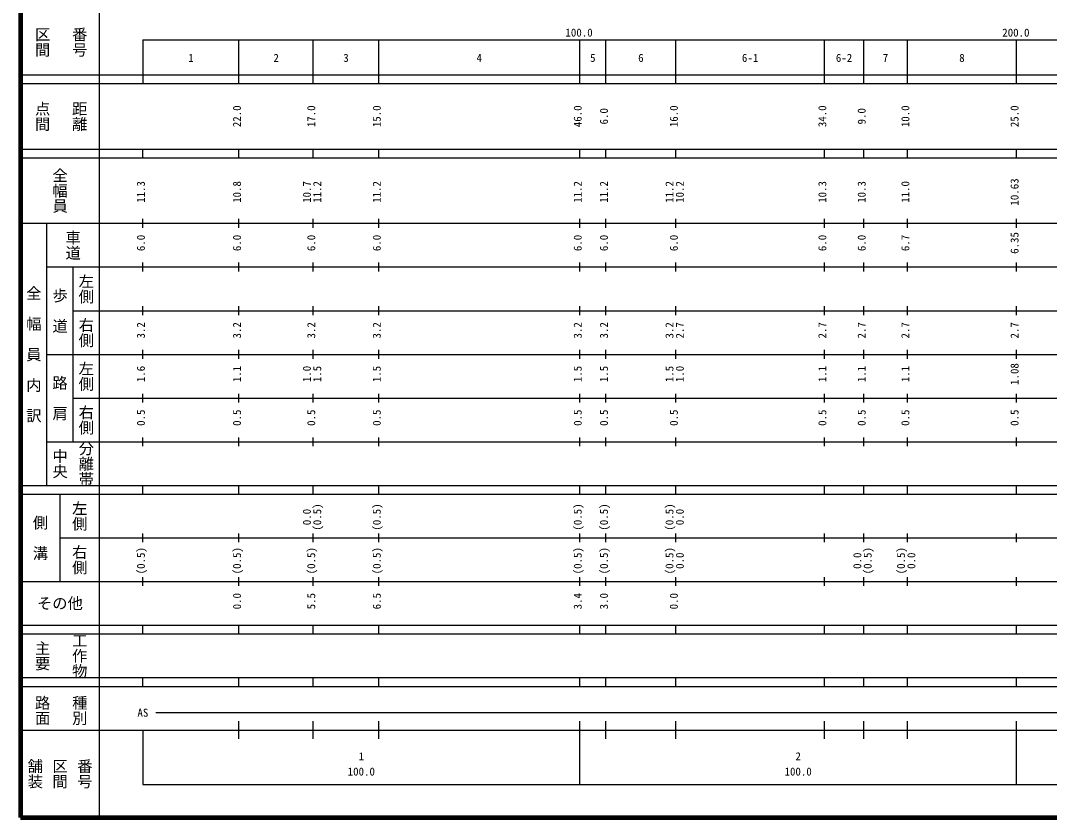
# Model space of a CAD drawing. Units: millimetres on the paper, enlarged 1000 times. Extents: x 40000 to 680000, y 20000 to 380000.
# Drawn here: x 40000 to 275522, y 20000 to 202409 of the extents above; entities that cross this region are included whole.
import ezdxf
from ezdxf.enums import TextEntityAlignment as Align

# ---------------------------------------------------------------- set-up
doc = ezdxf.new("R2010")
doc.units = ezdxf.units.MM
doc.header["$LTSCALE"] = 1000
doc.layers.add('M-TTL', color=2, linetype='Continuous', lineweight=140)
doc.layers.add('M-TTL-BAND', color=7, linetype='Continuous', lineweight=25)
doc.styles.add('@ＭＳ ゴシック', font='')
doc.styles.add('ＭＳ ゴシック', font='')
doc.styles.get('@ＭＳ ゴシック').set_extended_font_data('@MS Gothic')
doc.styles.get('ＭＳ ゴシック').set_extended_font_data('MS Gothic')

msp = doc.modelspace()

# ---------------------------------------------------------------- linework, layer by layer
at = {"layer": 'M-TTL'}
for p, q in [((40000, 380000), (40000, 20000)), ((40000, 20000), (680000, 20000))]:
    msp.add_line(p, q, dxfattribs=at)
at = {"layer": 'M-TTL-BAND'}
for p, q in [((58000, 370000), (58000, 20000)), ((68000, 198000), (579000, 198000)), ((68000, 198000), (68000, 188000)), ((90000, 188000), (90000, 198000)), ((107000, 188000), (107000, 198000)), ((122000, 188000), (122000, 198000)), ((168000, 188000), (168000, 198000)), ((174000, 188000), (174000, 198000)), ((190000, 188000), (190000, 198000)), ((224000, 188000), (224000, 198000)), ((233000, 188000), (233000, 198000)), ((243000, 188000), (243000, 198000)), ((268000, 188000), (268000, 198000)), ((40000, 190000), (579000, 190000)), ((40000, 188000), (579000, 188000)), ((40000, 173000), (579000, 173000)), ((68000, 171000), (68000, 173000)), ((90000, 171000), (90000, 173000)), ((107000, 171000), (107000, 173000)), ((122000, 171000), (122000, 173000)), ((168000, 171000), (168000, 173000)), ((174000, 171000), (174000, 173000)), ((190000, 171000), (190000, 173000)), ((224000, 171000), (224000, 173000)), ((233000, 171000), (233000, 173000)), ((243000, 171000), (243000, 173000)), ((268000, 171000), (268000, 173000)), ((40000, 171000), (579000, 171000)), ((40000, 156000), (579000, 156000)), ((46000, 96000), (46000, 156000)), ((68000, 155000), (68000, 157000)), ((90000, 155000), (90000, 157000)), ((107000, 155000), (107000, 157000)), ((122000, 155000), (122000, 157000)), ((168000, 155000), (168000, 157000)), ((174000, 155000), (174000, 157000)), ((190000, 155000), (190000, 157000)), ((224000, 155000), (224000, 157000)), ((233000, 155000), (233000, 157000)), ((243000, 155000), (243000, 157000)), ((268000, 155000), (268000, 157000)), ((68000, 145000), (68000, 147000)), ((90000, 145000), (90000, 147000)), ((107000, 145000), (107000, 147000)), ((122000, 145000), (122000, 147000)), ((168000, 145000), (168000, 147000)), ((174000, 145000), (174000, 147000)), ((190000, 145000), (190000, 147000)), ((224000, 145000), (224000, 147000)), ((233000, 145000), (233000, 147000)), ((243000, 145000), (243000, 147000)), ((268000, 145000), (268000, 147000)), ((46000, 146000), (579000, 146000)), ((52000, 146000), (52000, 106000)), ((68000, 135000), (68000, 137000)), ((90000, 135000), (90000, 137000)), ((107000, 135000), (107000, 137000)), ((122000, 135000), (122000, 137000)), ((168000, 135000), (168000, 137000)), ((174000, 135000), (174000, 137000)), ((190000, 135000), (190000, 137000)), ((224000, 135000), (224000, 137000)), ((233000, 135000), (233000, 137000)), ((243000, 135000), (243000, 137000)), ((268000, 135000), (268000, 137000)), ((52000, 136000), (579000, 136000)), ((46000, 126000), (579000, 126000)), ((68000, 125000), (68000, 127000)), ((90000, 125000), (90000, 127000)), ((107000, 125000), (107000, 127000)), ((122000, 125000), (122000, 127000)), ((168000, 125000), (168000, 127000)), ((174000, 125000), (174000, 127000)), ((190000, 125000), (190000, 127000)), ((224000, 125000), (224000, 127000)), ((233000, 125000), (233000, 127000)), ((243000, 125000), (243000, 127000)), ((268000, 125000), (268000, 127000)), ((52000, 116000), (579000, 116000)), ((68000, 115000), (68000, 117000)), ((90000, 115000), (90000, 117000)), ((107000, 115000), (107000, 117000)), ((122000, 115000), (122000, 117000)), ((168000, 115000), (168000, 117000)), ((174000, 115000), (174000, 117000)), ((190000, 115000), (190000, 117000)), ((224000, 115000), (224000, 117000)), ((233000, 115000), (233000, 117000)), ((243000, 115000), (243000, 117000)), ((268000, 115000), (268000, 117000)), ((46000, 106000), (579000, 106000)), ((68000, 105000), (68000, 107000)), ((90000, 105000), (90000, 107000)), ((107000, 105000), (107000, 107000)), ((122000, 105000), (122000, 107000)), ((168000, 105000), (168000, 107000)), ((174000, 105000), (174000, 107000)), ((190000, 105000), (190000, 107000)), ((224000, 105000), (224000, 107000)), ((233000, 105000), (233000, 107000)), ((243000, 105000), (243000, 107000)), ((268000, 105000), (268000, 107000)), ((40000, 96000), (579000, 96000)), ((68000, 94000), (68000, 96000)), ((90000, 94000), (90000, 96000)), ((107000, 94000), (107000, 96000)), ((122000, 94000), (122000, 96000)), ((168000, 94000), (168000, 96000)), ((174000, 94000), (174000, 96000)), ((190000, 94000), (190000, 96000)), ((224000, 94000), (224000, 96000)), ((233000, 94000), (233000, 96000)), ((243000, 94000), (243000, 96000)), ((268000, 94000), (268000, 96000)), ((40000, 94000), (579000, 94000)), ((49000, 94000), (49000, 74000)), ((68000, 83000), (68000, 85000)), ((90000, 83000), (90000, 85000)), ((107000, 83000), (107000, 85000)), ((122000, 83000), (122000, 85000)), ((168000, 83000), (168000, 85000)), ((174000, 83000), (174000, 85000)), ((190000, 83000), (190000, 85000)), ((224000, 83000), (224000, 85000)), ((233000, 83000), (233000, 85000)), ((243000, 83000), (243000, 85000)), ((268000, 83000), (268000, 85000)), ((49000, 84000), (579000, 84000)), ((40000, 74000), (579000, 74000)), ((68000, 73000), (68000, 75000)), ((90000, 73000), (90000, 75000)), ((107000, 73000), (107000, 75000)), ((122000, 73000), (122000, 75000)), ((168000, 73000), (168000, 75000)), ((174000, 73000), (174000, 75000)), ((190000, 73000), (190000, 75000)), ((224000, 73000), (224000, 75000)), ((233000, 73000), (233000, 75000)), ((243000, 73000), (243000, 75000)), ((268000, 73000), (268000, 75000)), ((40000, 64000), (579000, 64000)), ((68000, 62000), (68000, 64000)), ((90000, 62000), (90000, 64000)), ((107000, 62000), (107000, 64000)), ((122000, 62000), (122000, 64000)), ((168000, 62000), (168000, 64000)), ((174000, 62000), (174000, 64000)), ((190000, 62000), (190000, 64000)), ((224000, 62000), (224000, 64000)), ((233000, 62000), (233000, 64000)), ((243000, 62000), (243000, 64000)), ((268000, 62000), (268000, 64000)), ((40000, 62000), (579000, 62000)), ((40000, 52000), (579000, 52000)), ((68000, 50000), (68000, 52000)), ((90000, 50000), (90000, 52000)), ((107000, 50000), (107000, 52000)), ((122000, 50000), (122000, 52000)), ((168000, 50000), (168000, 52000)), ((174000, 50000), (174000, 52000)), ((190000, 50000), (190000, 52000)), ((224000, 50000), (224000, 52000)), ((233000, 50000), (233000, 52000)), ((243000, 50000), (243000, 52000)), ((268000, 50000), (268000, 52000)), ((40000, 50000), (579000, 50000)), ((71000, 44000), (565000, 44000)), ((90000, 38000), (90000, 42000)), ((107000, 38000), (107000, 42000)), ((122000, 38000), (122000, 42000)), ((168000, 27500), (168000, 42000)), ((174000, 38000), (174000, 42000)), ((190000, 38000), (190000, 42000)), ((224000, 38000), (224000, 42000)), ((233000, 38000), (233000, 42000)), ((243000, 38000), (243000, 42000)), ((268000, 27500), (268000, 42000)), ((40000, 40000), (579000, 40000)), ((68000, 40000), (68000, 27500)), ((68000, 27500), (579000, 27500))]:
    msp.add_line(p, q, dxfattribs=at)

# ---------------------------------------------------------------- texts
at = {"layer": 'M-TTL-BAND', "style": '@ＭＳ ゴシック'}
for s, p in [('区間', (45000, 197500)), ('番号', (53500, 197500)), ('点間', (45000, 180500)), ('距離', (53500, 180500)), ('全幅員', (49000, 163500)), ('車道', (52000, 151000)), ('左側', (55000, 141000)), ('全\u3000幅\u3000員\u3000内\u3000訳', (43000, 126000)), ('歩\u3000道', (49000, 136000)), ('右側', (55000, 131000)), ('左側', (55000, 121000)), ('路\u3000肩', (49000, 116000)), ('右側', (55000, 111000)), ('分離帯', (55000, 101000)), ('中央', (49000, 101000)), ('左側', (53500, 89000)), ('側\u3000溝', (44500, 84000)), ('右側', (53500, 79000)), ('工作物', (53500, 57000)), ('主要', (45000, 57000)), ('路面', (45000, 44500)), ('種別', (53500, 44500)), ('舗装', (43333, 30000)), ('区間', (49000, 30000)), ('番号', (54667, 30000))]:
    msp.add_text(s, height=2566, rotation=270, dxfattribs=at).set_placement(p, align=Align.MIDDLE_CENTER)
at = {"layer": 'M-TTL-BAND', "style": 'ＭＳ ゴシック'}
for s, p in [('100.0', (167844, 198195)), ('200.0', (267844, 198195)), ('1', (79000, 192405)), ('2', (98500, 192405)), ('3', (114500, 192405)), ('4', (145000, 192405)), ('5', (171000, 192405)), ('6', (182000, 192405)), ('6-1', (207000, 192405)), ('6-2', (228500, 192405)), ('7', (238000, 192405)), ('8', (255500, 192405)), ('AS', (68000, 42500)), ('1', (118000, 32523)), ('2', (218000, 32523)), ('100.0', (118000, 29033)), ('100.0', (218000, 29033))]:
    msp.add_text(s, height=1833, dxfattribs=at).set_placement(p, align=Align.BOTTOM_CENTER)
for s, p in [('22.0', (91000, 180500)), ('17.0', (108000, 180500)), ('15.0', (123000, 180500)), ('46.0', (169000, 180500)), ('6.0', (175000, 180500)), ('16.0', (191000, 180500)), ('34.0', (225000, 180500)), ('9.0', (234000, 180500)), ('10.0', (244000, 180500)), ('25.0', (269000, 180500)), ('11.3', (69000, 163174)), ('10.8', (91000, 163174)), ('10.7', (107000, 163174)), ('11.2', (109370, 163174)), ('11.2', (123000, 163174)), ('11.2', (169000, 163174)), ('11.2', (175000, 163174)), ('11.2', (190000, 163174)), ('10.2', (192370, 163174)), ('10.3', (225000, 163174)), ('10.3', (234000, 163174)), ('11.0', (244000, 163174)), ('10.63', (269000, 163174)), ('6.0', (69000, 151500)), ('6.0', (91000, 151500)), ('6.0', (108000, 151500)), ('6.0', (123000, 151500)), ('6.0', (169000, 151500)), ('6.0', (175000, 151500)), ('6.0', (191000, 151500)), ('6.0', (225000, 151500)), ('6.0', (234000, 151500)), ('6.7', (244000, 151500)), ('6.35', (269000, 151500)), ('3.2', (69000, 131500)), ('3.2', (91000, 131500)), ('3.2', (108000, 131500)), ('3.2', (123000, 131500)), ('3.2', (169000, 131500)), ('3.2', (175000, 131500)), ('3.2', (190000, 131500)), ('2.7', (192370, 131500)), ('2.7', (225000, 131500)), ('2.7', (234000, 131500)), ('2.7', (244000, 131500)), ('2.7', (269000, 131500)), ('1.6', (69000, 121500)), ('1.1', (91000, 121500)), ('1.0', (107000, 121500)), ('1.5', (109370, 121500)), ('1.5', (123000, 121500)), ('1.5', (169000, 121500)), ('1.5', (175000, 121500)), ('1.5', (190000, 121500)), ('1.0', (192370, 121500)), ('1.1', (225000, 121500)), ('1.1', (234000, 121500)), ('1.1', (244000, 121500)), ('1.08', (269000, 121500)), ('0.5', (69000, 111500)), ('0.5', (91000, 111500)), ('0.5', (108000, 111500)), ('0.5', (123000, 111500)), ('0.5', (169000, 111500)), ('0.5', (175000, 111500)), ('0.5', (191000, 111500)), ('0.5', (225000, 111500)), ('0.5', (234000, 111500)), ('0.5', (244000, 111500)), ('0.5', (269000, 111500)), ('0.0', (107000, 88764)), ('(0.5)', (109370, 88764)), ('(0.5)', (123000, 88764)), ('(0.5)', (169000, 88764)), ('(0.5)', (175000, 88764)), ('(0.5)', (190000, 88764)), ('0.0', (192370, 88764)), ('(0.5)', (69000, 78764)), ('(0.5)', (91000, 78764)), ('(0.5)', (108000, 78764)), ('(0.5)', (123000, 78764)), ('(0.5)', (169000, 78764)), ('(0.5)', (175000, 78764)), ('(0.5)', (190000, 78764)), ('0.0', (192370, 78764)), ('0.0', (233000, 78764)), ('(0.5)', (235370, 78764)), ('(0.5)', (243000, 78764)), ('0.0', (245370, 78764)), ('0.0', (91000, 69500)), ('5.5', (108000, 69500)), ('6.5', (123000, 69500)), ('3.4', (169000, 69500)), ('3.0', (175000, 69500)), ('0.0', (191000, 69500))]:
    msp.add_text(s, height=1833, rotation=90, dxfattribs=at).set_placement(p, align=Align.BOTTOM_CENTER)
msp.add_text('その他', height=2566, dxfattribs=at).set_placement((49000, 69000), align=Align.MIDDLE_CENTER)

doc.saveas('drawing.dxf')
